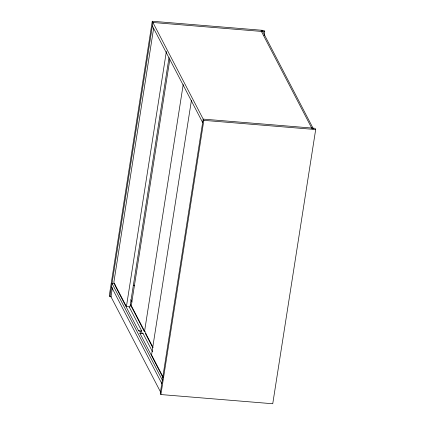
<?xml version="1.0" encoding="UTF-8"?>
<svg xmlns="http://www.w3.org/2000/svg" width="425" height="425" viewBox="0 0 425 425"><rect width="100%" height="100%" fill="white"/><g stroke="black" fill="none" stroke-linecap="round" stroke-linejoin="round"><path stroke-width="0.64" d="M264.127 35.62L264.743 31.684L264.1 30.446L152.256 21.25L109.315 295.455L109.958 296.698L111.281 296.804M109.958 296.698L152.899 22.488L264.743 31.684M112.407 287.64L110.978 296.777L160.661 392.233M153.6 28.539L113.842 282.434L126.416 306.59L129.976 306.882L169.012 57.577M126.416 306.59L166.377 51.383M169.798 59.612L131.272 305.633L153.053 347.475M144.58 331.203L183.212 84.527M191.425 100.348L151.56 354.902L162.94 376.757M160.9 394.554L160.257 393.316L203.192 119.112L315.042 128.302L315.685 129.545L272.744 403.75L160.9 394.554L203.841 120.349L152.256 21.25M203.841 120.349L315.685 129.545M114.676 283.693L112.03 283.475L162.323 380.099M133.2 285.217L134.523 285.324M115.026 284.532A1.62 0.51 8.9 0 0 114.718 284.899L138.555 330.698L141.711 330.958L129.179 306.882M163.094 377.836L139.867 333.211L143.018 333.471L152.49 351.672M152.363 25.914L202.656 122.538M130.799 299.71L132.021 302.058M130.395 304.736L144.149 331.155A1.62 0.51 8.9 0 0 145.185 331.697M152.793 347.762L145.456 333.668A1.62 0.51 8.9 0 1 145.998 333.258M111.493 286.902L161.787 383.525M139.867 333.211A1.62 0.51 8.9 0 1 141.153 332.791A1.62 0.51 8.9 0 1 143.018 333.471M141.711 330.958A1.62 0.51 8.9 0 1 140.42 331.373A1.62 0.51 8.9 0 1 138.555 330.698M262.342 30.807L261.019 30.701L312.056 128.738L313.374 128.844L262.342 30.807"/></g></svg>
